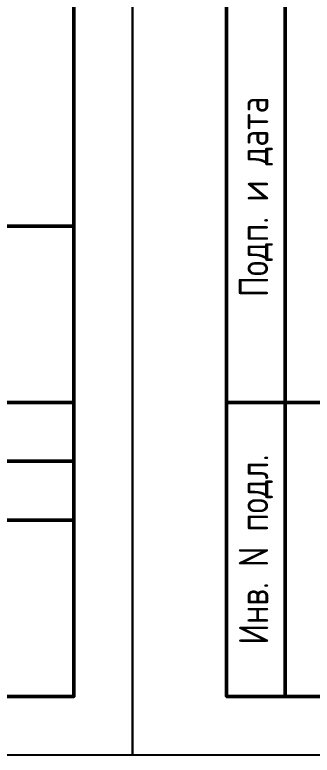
# Model space of a CAD drawing. Header units: millimetres. Extents: x -921 to 3406, y -90 to 586.
# Drawn here: x -220 to -194.7, y 0 to 63 of the extents above; entities that cross this region are included whole.
import ezdxf

# ---------------------------------------------------------------- set-up
doc = ezdxf.new("R2010")
doc.units = ezdxf.units.MM
doc.styles.add('Gost_type_A', font='GOST_A.TTF')

# ---------------------------------------------------------------- blocks, each defined once
blk = doc.blocks.new('Штамп левый нижний')
at = {"lineweight": 50}
for points in [[(-12, 60), (-7, 60), (-7, 25), (-12, 25)], [(-7, 60), (0, 60), (0, 25), (-7, 25)], [(-12, 25), (-7, 25), (-7, 0), (-12, 0)], [(-7, 25), (0, 25), (0, 0), (-7, 0)]]:
    blk.add_lwpolyline(points, close=True, dxfattribs=at)
at = {"char_height": 2.5, "attachment_point": 5, "rotation": 90, "style": 'Gost_type_A'}
for s, insert, width in [('Подп. и дата', (-9.5, 42.5), 35), ('Инв. N подл.', (-9.5, 12.5), 25)]:
    blk.add_mtext(s, dxfattribs=dict(at, insert=insert, width=width))
blk = doc.blocks.new('Формат_А4')
blk.add_lwpolyline([(0, 297), (0, 0), (-210, 0), (-210, 297)], close=True)
at = {"lineweight": 50}
blk.add_lwpolyline([(-190, 292), (-5, 292), (-5, 5), (-190, 5)], close=True, dxfattribs=at)
blk = doc.blocks.new('Штамп большой нижний текстовый')
at = {"lineweight": 50}
for points in [[(-120, 25), (0, 25), (0, 40), (-120, 40)], [(-20, 20), (-20, 25), (0, 25), (0, 20)], [(-20, 15), (-20, 20), (0, 20), (0, 15)], [(-50, 15), (0, 15), (0, 0), (-50, 0)]]:
    blk.add_lwpolyline(points, close=True, dxfattribs=at)

msp = doc.modelspace()

# ---------------------------------------------------------------- block references
at = {"color": 1}
for name, p in [('Формат_А4', (-210, 0)), ('Формат_А4', (0, 0)), ('Штамп левый нижний', (-190, 5)), ('Штамп большой нижний текстовый', (-215, 5))]:
    msp.add_blockref(name, p, dxfattribs=at)

doc.saveas('drawing.dxf')
